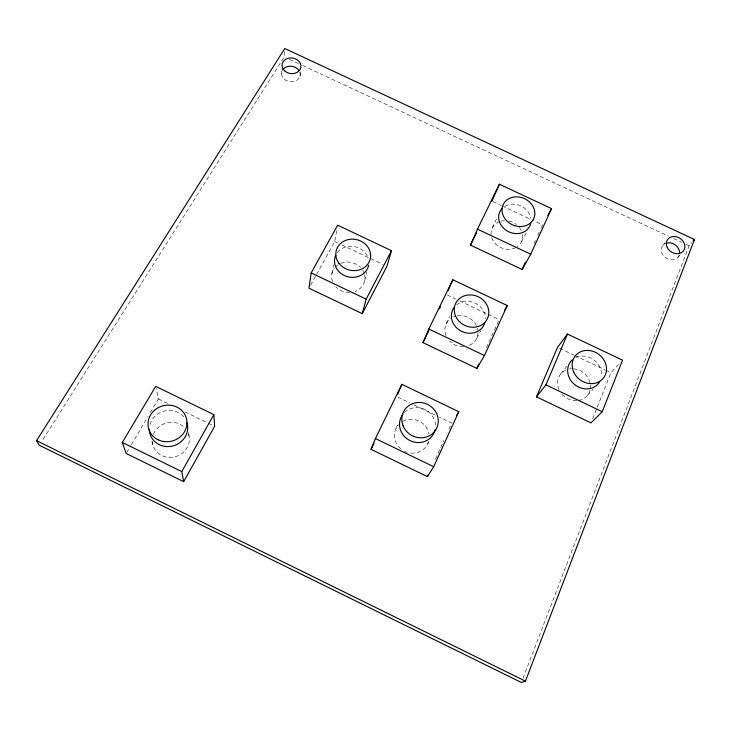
<?xml version="1.0" encoding="UTF-8"?>
<svg xmlns="http://www.w3.org/2000/svg" width="731" height="731" viewBox="0 0 731 731"><rect width="100%" height="100%" fill="white"/><g stroke="black" fill="none" stroke-linecap="round" stroke-linejoin="round"><path stroke-width="0.55" stroke-dasharray="3.65 2.74" d="M281.554 73.959L281.746 70.87M284.578 51.654L284.249 56.881L41.768 441.414M300.057 75.978L300.423 71.894M316.633 274.299L334.697 241.55L336.671 230.649M331.901 273.705L333.564 264.805M364.696 280.613L366.935 271.85M523.012 678.213L689.095 245.771L691.773 242.637M592.667 418.708L596.825 408.245M597.236 407.194L610.952 372.673L619.459 363.499M395.964 428.412L398.313 423.258M435.393 459.123L443.863 440.592M449.044 429.28L451.868 423.103L439.614 417.209M486.389 347.645L498.734 320.671M534.014 243.551L535.439 240.444M537.806 235.254L539.231 232.138M541.132 227.99L542.557 224.883L532.223 220.031M446.248 323.787L449.501 316.751M492.274 228.054L497.007 217.856M521.45 241.769L526.74 231.818M476.694 338.279L480.952 330.485M310.602 285.218L316.084 275.295M427.772 443.763L428.896 441.789M126.728 452.489L130.758 445.672M131.333 444.695L148.028 416.46M150.33 412.558L158.389 398.925L156.16 388.463M662.853 245.47L665.384 242.308M560.75 373.906L566.827 366.368M678.085 257.184L680.058 254.863M587.459 395.425L593.325 389.056M289.412 59.293L298.705 63.624M302.835 65.552L668.436 236.14M673.598 238.544L681.868 242.4M685.998 244.328L689.095 245.771M492.941 201.619L501.21 205.493M502.243 205.978L531.181 219.547M334.697 241.55L337.768 243.012M341.87 244.958L382.825 264.394M447.418 295.05L455.541 298.906M459.598 300.834L487.02 313.846M488.034 314.33L499.2 319.63M559.608 348.303L573.981 355.129M575.014 355.613L604.784 369.749M605.816 370.233L610.952 372.673M397.737 397.07L409.99 402.964M414.075 404.928L435.53 415.245M158.389 398.925L168.623 403.905M184.98 411.873L207.485 422.829M208.509 423.322L212.593 425.314M151.874 441.168L152.934 445.243M188.461 432.588L189.366 438.774M299.765 71.949A9.384 7.758 8.9 0 1 291.431 81.79A9.384 7.758 8.9 0 1 281.746 71.94M679.136 255.375A9.622 8.014 33.5 0 1 664.415 256.736A9.622 8.014 33.5 0 1 666.416 243.167M575.708 357.578A17.69 15.643 37.4 0 1 593.545 359.634A17.69 15.643 37.4 0 1 601.503 375.898M590.1 390.052A17.151 15.269 37.8 0 1 577.773 400.634M576.722 400.716A17.151 15.269 37.8 0 1 561.956 394.21M558.996 389.541A17.151 15.269 37.8 0 1 567.366 369.484M569.376 368.981A17.151 15.269 37.8 0 1 571.459 368.753M573.597 368.799A17.151 15.269 37.8 0 1 590.292 383.876M590.429 384.917A17.151 15.269 37.8 0 1 590.438 388.033M504.938 206.27A16.603 14.282 24.8 0 1 530.898 218.441M522.437 234.532A16.128 13.971 24.9 0 1 517.329 246.694M515.702 247.681A16.128 13.971 24.9 0 1 491.597 237.164M491.095 234.34A16.128 13.971 24.9 0 1 499.849 221.475M500.781 221.182A16.128 13.971 24.9 0 1 504.737 220.616M508.822 221.009A16.128 13.971 24.9 0 1 516.333 224.536M519.257 227.432A16.128 13.971 24.9 0 1 521.331 230.841M337.329 252.615A17.279 15.47 13.2 0 1 353.713 246.438A17.279 15.47 13.2 0 1 367.867 257.239M364.577 274.701A16.758 15.104 13 0 1 354.919 291.45M349.619 292.437A16.758 15.104 13 0 1 335.849 286.854M332.532 281.581A16.758 15.104 13 0 1 334.35 268.323M335.666 266.797A16.758 15.104 13 0 1 338.033 264.85M340.783 263.379A16.758 15.104 13 0 1 360.648 267.573M362.585 270.031A16.758 15.104 13 0 1 363.974 272.773M404.38 412.522A18.248 17.215 29.5 0 1 424.857 409.515A18.248 17.215 29.5 0 1 435.438 427.471M428.558 441.716A17.663 16.749 30.1 0 1 409.04 452.818M407.249 452.361A17.663 16.749 30.1 0 1 404.654 451.338M400.752 448.807A17.663 16.749 30.1 0 1 398.377 424.775M402.644 421.348A17.663 16.749 30.1 0 1 429.006 434.059M149.937 424.656A19.298 17.973 -16.3 0 1 165.745 410.74A19.298 17.973 -16.3 0 1 184.952 418.58M188.635 434.287A18.668 17.443 -17.6 0 1 174.005 457.021A18.668 17.443 -17.6 0 1 152.286 441.634M153.419 434.369A18.668 17.443 -17.6 0 1 183.682 426.74M456.528 304.891A17.389 15.653 26.1 0 1 475.077 303.109A17.389 15.653 26.1 0 1 485.466 318.643M477.992 332.441A16.859 15.269 26.3 0 1 467.639 345.991M463.436 346.704A16.859 15.269 26.3 0 1 449.547 341.066M446.029 335.684A16.859 15.269 26.3 0 1 450.735 318.46M453.394 316.934A16.859 15.269 26.3 0 1 455.34 316.212M457.387 315.746A16.859 15.269 26.3 0 1 476.776 326.41M477.453 328.383A16.859 15.269 26.3 0 1 477.864 330.403"/><path stroke-width="1.1" d="M311.178 272.919L308.966 288.188L362.265 313.645L386.918 266.34L391.496 250.696L337.658 225.194L311.178 272.919L366.167 299.143L362.265 313.645M525.443 681.155L694.45 239.494L284.779 48.52L36.55 440.656L39.337 445.27L521.377 682.48L525.443 681.155L36.55 440.656M602.243 411.69L622.547 360.164L567.466 334.067L557.552 347.326L536.481 396.851L591.004 422.893L602.243 411.69L545.947 384.853L536.481 396.851M371.019 449.327L375.423 438.545L401.84 384.342L458.803 411.699L433.666 466.716L427.388 476.612L371.019 449.327L373.989 443.242M397.563 394.539L401.84 384.342M545.947 384.853L567.466 334.067M422.984 342.647L428.814 329.005L452.818 279.754L507.277 305.549L484.452 355.531L476.895 368.397L422.984 342.647L428.96 330.366M448.112 290.618L452.818 279.754M470.481 245.123L477.48 229.159L499.392 184.212L551.558 208.618L530.724 254.214L522.144 269.483L470.481 245.123L476.466 232.842M491.908 201.135L499.392 184.212M427.388 476.612L428.329 474.556M476.895 368.397L478.796 364.248M522.144 269.483L525.47 262.228M439.422 308.893L440.418 306.846M366.167 299.143L391.496 250.696M547.848 215.316L551.558 208.618M183.664 481.656L214.64 426.31L213.845 414.632L155.712 386.37L122.305 442.456L126.152 453.458L183.664 481.656L181.781 471.596L213.845 414.632M504.591 310.246L507.277 305.549M456.491 415.5L458.803 411.699M693.107 241.066L694.45 239.494M477.48 229.159L530.724 254.214M428.814 329.005L484.452 355.531M375.423 438.545L433.666 466.716M122.305 442.456L181.781 471.596M666.416 243.167A9.622 8.014 33.5 0 1 679.592 253.291M282.55 70.057A9.384 7.758 8.9 0 1 298.696 70.075M599.621 381.792A17.69 15.643 37.4 0 1 574.74 384.634A17.69 15.643 37.4 0 1 572.282 359.862M530.797 223.183A16.603 14.282 24.8 0 1 508.264 231.553A16.603 14.282 24.8 0 1 501.959 208.655M368.616 265.271A17.279 15.47 13.2 0 1 346.933 276.528A17.279 15.47 13.2 0 1 335.767 255.238M435.082 429.7A18.248 17.215 29.5 0 1 410.155 440.674A18.248 17.215 29.5 0 1 402.9 414.194M186.953 422.81A19.298 17.973 -16.3 0 1 171.31 446.294A19.298 17.973 -16.3 0 1 149.325 429.371M484.872 322.709A17.389 15.653 26.1 0 1 461.215 331.161A17.389 15.653 26.1 0 1 454.371 307.102M285.245 71.346A9.494 7.822 8.9 0 0 300.779 67.8A9.494 7.822 8.9 0 0 288.507 58.178A9.494 7.822 8.9 0 0 285.245 71.346M667.321 247.59A9.741 8.078 33.4 0 0 683.348 250.998A9.741 8.078 33.4 0 0 676.166 236.716A9.741 8.078 33.4 0 0 667.321 247.59M573.725 372.134A17.928 15.817 37.1 0 0 603.377 378.146A17.928 15.817 37.1 0 0 590.858 350.761A17.928 15.817 37.1 0 0 573.725 372.134M505.532 219.492A16.822 14.419 24.7 0 0 533.685 218.761A16.822 14.419 24.7 0 0 516.022 196.84A16.822 14.419 24.7 0 0 505.532 219.492M338.946 263.251A17.507 15.634 13.3 0 0 369 262.274A17.507 15.634 13.3 0 0 351.721 239.165A17.507 15.634 13.3 0 0 338.946 263.251M403.046 425.707A18.503 17.425 29.2 0 0 434.296 431.875A18.503 17.425 29.2 0 0 422.81 402.808A18.503 17.425 29.2 0 0 403.046 425.707M158.115 439.815A19.582 18.211 -15.8 0 0 186.962 422.344A19.582 18.211 -15.8 0 0 157.384 408.145A19.582 18.211 -15.8 0 0 158.115 439.815M455.532 315.938A17.617 15.817 26 0 0 485.21 322.005A17.617 15.817 26 0 0 473.816 295.278A17.617 15.817 26 0 0 455.532 315.938"/></g></svg>
